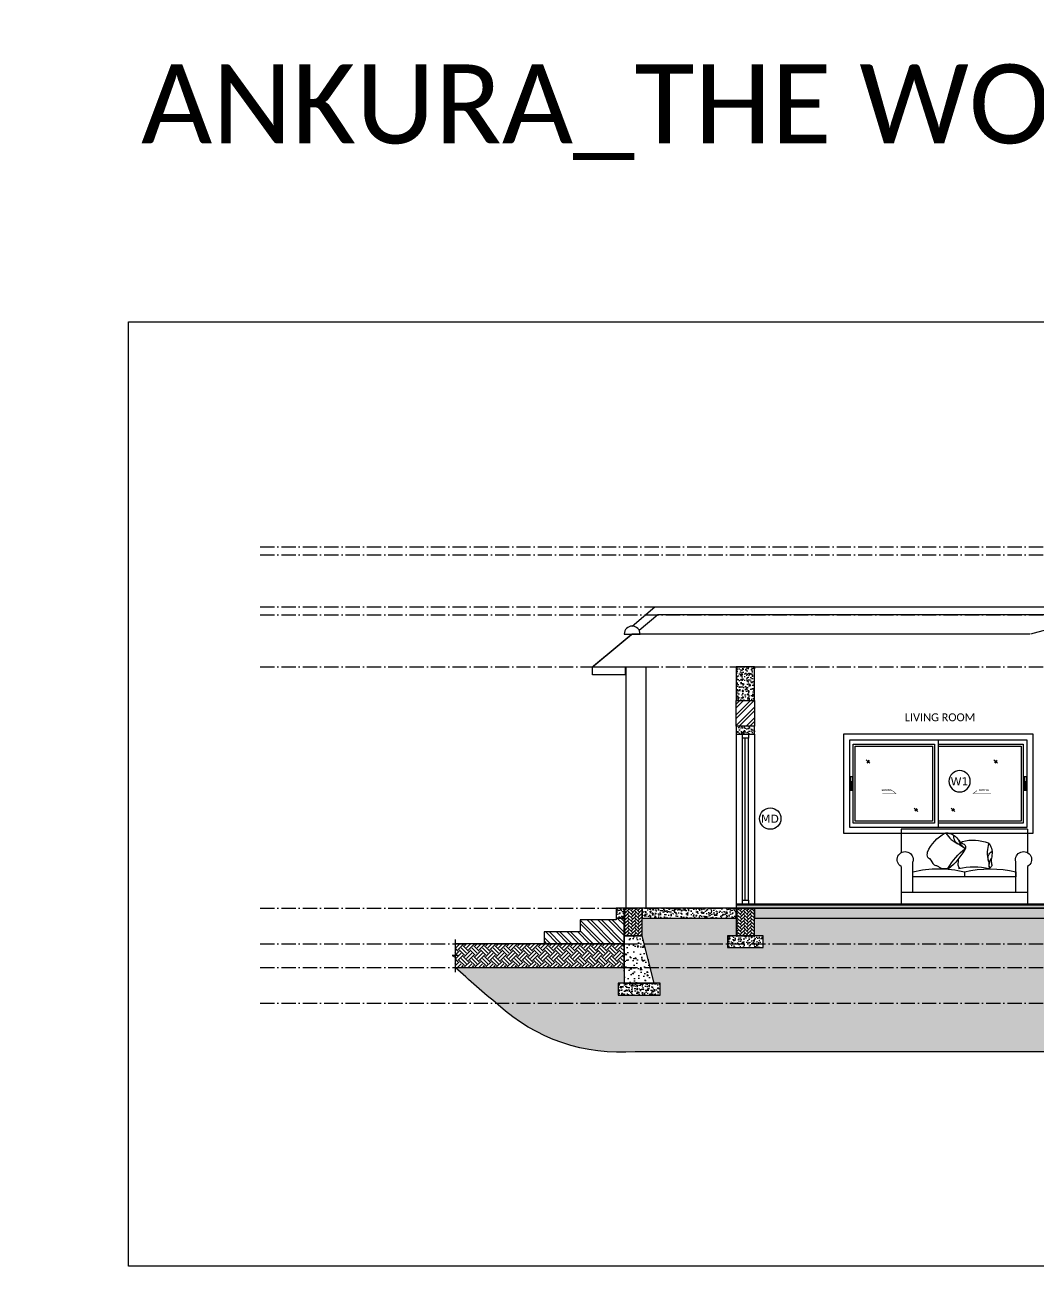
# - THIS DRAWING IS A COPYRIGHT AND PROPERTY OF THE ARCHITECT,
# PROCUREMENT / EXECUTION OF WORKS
# Model space of a CAD drawing. Header units: millimetres. Extents: x -4760 to 87103, y -23275 to 20441.
# Drawn here: x -1310 to 11508, y -23275 to -7574 of the extents above; entities that cross this region are included whole.
import ezdxf
from ezdxf.enums import TextEntityAlignment as Align
from ezdxf.xclip import XClip

# ---------------------------------------------------------------- set-up
doc = ezdxf.new("R2010")
doc.units = ezdxf.units.MM
doc.header["$LTSCALE"] = 150
doc.header["$XCLIPFRAME"] = 0
doc.linetypes.add('ACAD_ISO10W100', pattern=[18, 12, -3, 0, -3])
doc.linetypes.add('HIDDEN', pattern=[0])
for name, color, linetype in [('ad-Door', 11, 'Continuous'), ('ad-Elevation 10', 8, 'Continuous'), ('ad-Elevation 12', 251, 'Continuous'), ('ad-Grid', 8, 'ACAD_ISO10W100'), ('ad-Lawn', 65, 'Continuous'), ('ad-Slab', 3, 'Continuous'), ('ad-Text main', 7, 'Continuous'), ('ad-Text Main_Door&window Label', 7, 'Continuous'), ('ad-Tile', 120, 'Continuous'), ('ad-Wall', 240, 'Continuous'), ('ad-Wall hatch', 8, 'Continuous')]:
    doc.layers.add(name, color=color, linetype=linetype)
doc.layers.add('ad-Ridge', color=7, linetype='Continuous', true_color=0xa56752)
doc.layers.add('ad-Secondary Roof', color=6, linetype='Continuous', true_color=0xff00ff)
doc.styles.add('6 U T S R N_Typical Floor Plan$0$3BHK-E(NB)$0$grid_text', font='verdana.ttf', dxfattribs={"width": 0.9})
doc.styles.get("Standard").update_dxf_attribs({"font": 'calibril.ttf'})

# ---------------------------------------------------------------- blocks, each defined once
blk = doc.blocks.new('zw$38DE')
at = {"layer": 'ad-Grid', "ltscale": 0.1}
for points in [[(-27431.1, 4570), (0, 4570)], [(-27431.1, 4470), (-2459.8, 4470), (-2319.6, 4127), (0, 4127)], [(-27431.1, 3810), (0, 3810)], [(-27431.1, 3710), (-2459.8, 3710), (-2319.6, 3367), (0, 3367)], [(-27431.1, 3050), (0, 3050)], [(-27431.1, 0), (0, 0)], [(-27431.1, -450), (0, -450)], [(-27431.1, -750), (-2459.8, -750), (-2319.6, -1093), (0, -1093)], [(-27431.1, -1200), (-2459.8, -1200), (-2319.6, -1543), (0, -1543)]]:
    blk.add_lwpolyline(points, dxfattribs=at)
blk = doc.blocks.new('zw$66E4')
blk.add_lwpolyline([(0, 0), (250, 0), (250, 3050), (0, 3050)], close=True)
blk = doc.blocks.new('zw$373C')
for p, q in [((50, 77), (50, 950)), ((50, 950), (140, 950)), ((1195, 950), (2795, 950)), ((1195, 950), (1195, 651)), ((2795, 950), (2795, 651)), ((196, 899), (214, 533)), ((1195, 477), (1195, 0)), ((2795, 477), (2795, 0)), ((2795, 476), (2795, 0)), ((1343, 410), (1343, 347)), ((1343, 347), (2647, 347)), ((1995, 410), (1995, 347)), ((137, 55), (74, 54)), ((124, 55), (124, 0)), ((124, 0), (202, 0)), ((209, 48), (202, 0)), ((682, 48), (689, 0)), ((689, 0), (766, 0)), ((766, 48), (766, 0)), ((1195, 147), (2795, 147)), ((1195, 0), (2795, 0))]:
    blk.add_line(p, q)
blk.add_lwpolyline([(126, 380), (126, 477, -0.414214), (182, 533), (755, 533, -0.414214), (811, 477), (811, 380, -0.414214), (778, 347), (160, 347, -0.414214)], format="xyb", close=True)
for points in [[(800, 355), (800, 48), (137, 48)], [(800, 220), (834, 220), (834, 55), (800, 55)]]:
    blk.add_lwpolyline(points)
for points in [[(137, 48), (137, 355, -0.445779)], [(811, 420), (811, 420, -0.414214), (834, 398), (834, 243, -0.409316), (812, 220), (800, 220)]]:
    blk.add_lwpolyline(points, format="xyb")
for centre, radius, start, end in [((140, 894), 56.2, 5.7106, 90), ((1246, 564), 101, 344.3862, 239.7657), ((2744, 564), 101, 300.2343, 195.6138), ((1669, -1055), 1501, 77.4624, 102.5674), ((2321, -931), 1380, 76.3172, 103.653), ((73, 77), 23.4, 180, 270.5565)]:
    blk.add_arc(centre, radius, start, end)
at = {"linetype": 'Continuous'}
for centre, radius, start, end in [((1884, 303, 343), 508, 74.3829, 111.9767), ((1939, 650, 343), 164, 52.7695, 60.2454), ((2219, 859, 343), 45, 61.3924, 113.2188), ((1997, 452, 343), 508, 23.7986, 61.3924), ((1711, 733, 343), 45, 111.9767, 163.8031), ((2736, 1113, 343), 858, 208.4934, 231.1155), ((2300, 630, 343), 164, 346.1804, 9.6612), ((1874, -385, 343), 858, 76.9593, 103.0407)]:
    blk.add_arc(centre, radius, start, end, dxfattribs=at)
at = {"ltscale": 3}
for centre, radius, start, end in [((1892, 864, 343), 183, 299.4203, 342.7126), ((2021, 855, 343), 108, 291.4614, 8.0497), ((1588, 578, 343), 108, 342.0456, 58.634), ((1459, 24, 343), 858, 29.8342, 52.4564), ((1499, 483, 343), 183, 350.0046, 33.2969)]:
    blk.add_arc(centre, radius, start, end, dxfattribs=at)
at = {"linetype": 'Continuous'}
for points in [[(2221, 904, 343), (2145, 880, 343), (2076, 821, 343), (2033, 777, 343), (1990, 750, 343), (1982, 704, 343)], [(1678, 763, 343), (1648, 689, 343), (1650, 598, 343), (1656, 537, 343), (1650, 486, 343), (1680, 451, 343)]]:
    blk.add_spline(points, degree=3, dxfattribs=at)
at = {"ltscale": 3}
for points in [[(2228, 900, 343), (2163, 818, 343), (2059, 753, 343), (1982, 704, 343)], [(1685, 766, 343), (1707, 664, 343), (1691, 542, 343), (1680, 451, 343)]]:
    blk.add_spline(points, degree=3, dxfattribs=at)
for points in [[(1343, 147), (1343, 210), (1343, 340), (1343, 470), (1343, 537)], [(2647, 147), (2647, 210), (2647, 340), (2647, 470), (2647, 537)]]:
    blk.add_open_spline(points, degree=3, knots=[0, 0, 0, 0, 186.676094, 389.792527, 389.792527, 389.792527, 389.792527])
at = {"linetype": 'Continuous'}
for points, knots in [([(2073, 569, 343), (2071, 544, 343), (2085, 503, 343), (2069, 468, 343), (2058, 453, 343)], [214.332348, 214.332348, 214.332348, 214.332348, 289.238615, 341.466319, 341.466319, 341.466319, 341.466319]), ([(2459, 590, 343), (2459, 590, 343), (2408, 568, 343), (2400, 496, 343), (2330, 487, 343), (2308, 463, 343), (2296, 451, 343), (2203, 451, 343)], [27.786417, 27.786417, 27.786417, 27.786417, 60.334214, 153.42843, 198.910048, 250.027656, 346.777867, 346.777867, 346.777867, 346.777867])]:
    blk.add_open_spline(points, degree=3, knots=knots, dxfattribs=at)
blk = doc.blocks.new('6 U T S R N_Typical Floor Plan$0$ad_Window Tag')
blk.add_circle((0, 0), 150)
at = {"style": '6 U T S R N_Typical Floor Plan$0$3BHK-E(NB)$0$grid_text', "width": 0.9}
blk.add_attdef('D1', text='', height=125, dxfattribs=at).set_placement((0, 0), align=Align.MIDDLE_CENTER)
blk = doc.blocks.new('A$C21625DEA')
at = {"layer": 'ad-Wall hatch'}
for p, q in [((0, 0), (46, 40)), ((4, 20), (21, 35)), ((21, 1), (37, 16))]:
    blk.add_line(p, q, dxfattribs=at)
blk = doc.blocks.new('zw$D5F7')
at = {"layer": 'ad-Elevation 12', "linetype": 'HIDDEN', "ltscale": 300}
blk.add_lwpolyline([(32, 170), (0, 170), (0, 0), (32, 0)], close=True, dxfattribs=at)
at = {"layer": 'ad-Elevation 12'}
blk.add_lwpolyline([(24, 109), (8, 109), (8, 12), (24, 12)], close=True, dxfattribs=at)
blk = doc.blocks.new('zw$B63F')
at = {"layer": 'ad-Elevation 12'}
for points in [[(2400, 1250), (0, 1250), (0, 0), (2400, 0)], [(2325, 1175), (75, 1175), (75, 75), (2325, 75)], [(125, 1125), (1150, 1125), (1150, 125), (125, 125)], [(150, 1100), (1125, 1100), (1125, 150), (150, 150)]]:
    blk.add_lwpolyline(points, close=True, dxfattribs=at)
for points in [[(1200, 1175), (1200, 75)], [(1200, 1125), (2275, 1125), (2275, 125), (1200, 125)], [(1200, 1100), (2250, 1100), (2250, 150), (1200, 150)]]:
    blk.add_lwpolyline(points, dxfattribs=at)
at = {"layer": 'ad-Elevation 12', "const_width": 6.39, "elevation": 0}
for points in [[(619, 536), (663, 500), (494, 500)], [(1689, 536), (1642, 500), (1866, 500)]]:
    blk.add_lwpolyline(points, dxfattribs=at)
for p in [(84, 540), (2284, 540)]:
    blk.add_blockref('zw$D5F7', p)
at = {"layer": 'ad-Elevation 10', "xscale": -1}
for p in [(335, 884, 0), (1948, 884), (941, 274, 0), (1408, 274)]:
    blk.add_blockref('A$C21625DEA', p, dxfattribs=at)
at = {"layer": 'ad-Text Main_Door&window Label'}
ref = blk.add_blockref('6 U T S R N_Typical Floor Plan$0$ad_Window Tag', (1470, 655), dxfattribs=dict(at, xscale=-0.9, yscale=0.9, zscale=0.9))
ref.add_attrib('D1', 'W1', dxfattribs={"height": 101.2, "rotation": 360, "style": '6 U T S R N_Typical Floor Plan$0$3BHK-E(NB)$0$grid_text'}).set_placement((1469, 653), align=Align.MIDDLE_CENTER)
at = {"layer": 'ad-Text Main_Door&window Label', "linetype": 'Continuous', "char_height": 25, "width": 146.47, "attachment_point": 5}
for insert in [(547, 543, 0), (1776, 543, 0)]:
    blk.add_mtext('SLIDING', dxfattribs=dict(at, insert=insert))
blk = doc.blocks.new('zw$487C')
at = {"layer": 'ad-Wall hatch', "transparency": 33554687}
h = blk.add_hatch(dxfattribs=at)
h.set_pattern_fill('AR-CONC', color=256, scale=0.5)
h.set_pattern_definition([(50, (0, -125), (91.092, -7.97), [9.525, -104.775]), (355, (0, -125), (-17.622, 95.528), [7.62, -83.82]), (100.451, (7.59, -125.66), (73.47, 87.559), [8.095, -89.045]), (46.184, (0, -99.6), (135.54, -21.021), [14.287, -157.162]), (96.636, (11.3, -101.35), (118.702, 123.713), [12.143, -133.568]), (351.184, (0, -99.6), (118.702, 123.713), [11.43, -125.73]), (21, (12.7, -105.95), (75.807, -51.133), [9.525, -104.775]), (326, (12.7, -105.95), (30.901, 92.094), [7.62, -83.82]), (71.451, (19.02, -110.21), (106.708, 40.961), [8.095, -89.045]), (37.5, (0, -125), (1.5443, 42.2775), [0, -82.804, 0, -85.09, 0, -84.1375]), (7.5, (0, -125), (33.41, 50.0903), [0, -48.514, 0, -80.899, 0, -32.0675]), (327.5, (-28.32, -125), (67.7953, -2.8644), [0, -31.75, 0, -99.06, 0, -131.445]), (317.5, (-41.02, -125), (74.0646, 12.713), [0, -41.275, 0, -65.786, 0, -93.345])])
h.paths.add_polyline_path([(0, 425), (230, 425), (230, 0), (0, 0)])
at = {"layer": 'ad-Slab'}
blk.add_lwpolyline([(0, 425), (230, 425), (230, 0), (0, 0)], close=True, dxfattribs=at)
blk = doc.blocks.new('A$Cffb43f85')
at = {"layer": 'ad-Wall hatch', "transparency": 33554687}
h = blk.add_hatch(dxfattribs=at)
h.set_pattern_fill('AR-CONC', color=256, scale=0.5)
h.paths.add_polyline_path([(0, 100), (230, 100), (230, 0), (0, 0)])
at = {"layer": 'ad-Slab'}
blk.add_lwpolyline([(0, 100), (230, 100), (230, 0), (0, 0)], close=True, dxfattribs=at)
blk = doc.blocks.new('A$Cfeef1894')
at = {"layer": 'ad-Elevation 10'}
h = blk.add_hatch(dxfattribs=at)
h.set_pattern_fill('AR-SAND', color=256)
h.set_pattern_definition([(37.5, (-6207.884, -6809.993), (-1.60003, 48.94132), [0, -38.608, 0, -43.18, 0, -41.275]), (7.5, (-6207.884, -6809.99), (44.95233, 71.6825), [0, -20.828, 0, -34.798, 0, -13.335]), (327.5, (-6239.126, -6809.993), (79.09924, 0.14372), [0, -12.7, 0, -45.72, 0, -59.69]), (317.5, (-6239.126, -6809.99), (76.35565, 22.29293), [0, -6.35, 0, -29.972, 0, -34.29])])
h.paths.add_polyline_path([(-5835, 42), (-10715, 42), (-10715, 0), (-5835, 0)])
at = {"layer": 'ad-Tile'}
h = blk.add_hatch(dxfattribs=at)
h.set_pattern_fill('_USER', color=256, scale=25, angle=90, pattern_type=0)
h.set_pattern_definition([(90, (-6207.884, -6809.993), (-25, 2e-15), [])])
h.paths.add_polyline_path([(-5835, 50), (-10715, 50), (-10715, 42), (-5835, 42)])
at = {"layer": 'ad-Wall hatch', "transparency": 33554687}
h = blk.add_hatch(dxfattribs=at)
h.set_pattern_fill('ANSI32', color=256, scale=10)
h.set_pattern_definition([(45, (-230, 2450), (-67.3519, 67.3519), []), (45, (-185.1, 2450), (-67.3519, 67.3519), [])])
h.paths.add_polyline_path([(-10485, 2300), (-10715, 2300), (-10715, 2625), (-10485, 2625)])
at = {"layer": 'ad-Door', "elevation": 0}
for points in [[(-10563, 2200), (-10563, 2150), (-10638, 2150), (-10638, 2200)], [(-10563, 100), (-10563, 50), (-10638, 50), (-10638, 100)]]:
    blk.add_lwpolyline(points, close=True, dxfattribs=at)
for points in [[(-10638, 100), (-10638, 2150)], [(-10603, 100), (-10603, 2150)], [(-10563, 100), (-10563, 2150)]]:
    blk.add_lwpolyline(points, dxfattribs=at)
at = {"layer": 'ad-Elevation 10', "ltscale": 5, "elevation": 0}
for points in [[(-10715, 2200), (-10715, 50)], [(-10485, 2200), (-10485, 50)]]:
    blk.add_lwpolyline(points, dxfattribs=at)
at = {"layer": 'ad-Elevation 10'}
blk.add_lwpolyline([(-5835, 42), (-10715, 42), (-10715, 0), (-5835, 0)], close=True, dxfattribs=at)
at = {"layer": 'ad-Tile'}
blk.add_lwpolyline([(-5835, 50), (-10715, 50), (-10715, 42), (-5835, 42)], close=True, dxfattribs=at)
at = {"layer": 'ad-Wall', "elevation": 0}
blk.add_lwpolyline([(-10485, 2300), (-10715, 2300), (-10715, 2625), (-10485, 2625)], close=True, dxfattribs=at)
at = {"layer": 'ad-Elevation 10', "xscale": -1}
for name, p in [('zw$66E4', (-11860, 0, 0)), ('zw$373C', (-5835, 50))]:
    blk.add_blockref(name, p, dxfattribs=at)
at = {"layer": 'ad-Elevation 12', "rotation": 359.9999999999999}
blk.add_blockref('zw$B63F', (-9360, 950, 0), dxfattribs=at)
at = {"layer": 'ad-Slab', "xscale": -1}
for name, p in [('zw$487C', (-10485, 2625, 0)), ('A$Cffb43f85', (-10485, 2200, 0))]:
    blk.add_blockref(name, p, dxfattribs=at)
at = {"layer": 'ad-Text Main_Door&window Label'}
ref = blk.add_blockref('6 U T S R N_Typical Floor Plan$0$ad_Window Tag', (-10286, 1133, 0), dxfattribs=dict(at, xscale=0.9, yscale=0.9, zscale=0.9))
ref.add_attrib('D1', 'MD', dxfattribs={"height": 101.2, "rotation": 360, "style": '6 U T S R N_Typical Floor Plan$0$3BHK-E(NB)$0$grid_text'}).set_placement((-10290, 1131, 0), align=Align.MIDDLE_CENTER)
at = {"layer": 'ad-Text main', "insert": (-8139, 2413, 0), "char_height": 100, "width": 878.94, "attachment_point": 5, "bg_fill": 2}
blk.add_mtext('LIVING ROOM', dxfattribs=at)
blk = doc.blocks.new('zw$AF79')
at = {"layer": 'ad-Wall hatch', "transparency": 33554687}
h = blk.add_hatch(dxfattribs=at)
h.set_pattern_fill('AR-HBONE', color=256, scale=0.3)
h.set_pattern_definition([(45, (-5e-12, -350), (1e-14, 43.1052), [91.44, -30.48]), (135, (21.553, -328.447), (2e-14, 43.1052), [91.44, -30.48])])
h.paths.add_polyline_path([(0, 0), (230, 0), (230, -350), (0, -350)])
at = {"layer": 'ad-Slab'}
blk.add_lwpolyline([(0, 0), (230, 0), (230, -350), (0, -350), (0, 0)], dxfattribs=at)
blk = doc.blocks.new('zw$E4F9')
at = {"layer": 'ad-Wall hatch', "transparency": 33554687}
h = blk.add_hatch(dxfattribs=at)
h.set_pattern_fill('AR-CONC', color=256, scale=0.5)
h.set_pattern_definition([(50, (-110, -500), (91.092, -7.97), [9.525, -104.775]), (355, (-110, -500), (-17.622, 95.528), [7.62, -83.82]), (100.451, (-102.41, -500.66), (73.47, 87.559), [8.095, -89.045]), (46.184, (-110, -474.6), (135.54, -21.02), [14.287, -157.162]), (96.636, (-98.7, -476.35), (118.702, 123.713), [12.143, -133.568]), (351.184, (-110, -474.6), (118.7, 123.713), [11.43, -125.73]), (21, (-97.3, -480.95), (75.807, -51.133), [9.525, -104.775]), (326, (-97.3, -480.95), (30.901, 92.094), [7.62, -83.82]), (71.451, (-90.98, -485.21), (106.708, 40.961), [8.095, -89.045]), (37.5, (-110, -500), (1.5443, 42.2775), [0, -82.804, 0, -85.09, 0, -84.1375]), (7.5, (-110, -500), (33.41, 50.0903), [0, -48.514, 0, -80.899, 0, -32.0675]), (327.5, (-138.32, -500), (67.7953, -2.8644), [0, -31.75, 0, -99.06, 0, -131.445]), (317.5, (-151.02, -500), (74.0646, 12.713), [0, -41.275, 0, -65.786, 0, -93.345])])
h.paths.add_polyline_path([(-110, -350), (340, -350), (340, -500), (-110, -500)])
at = {"layer": 'ad-Slab'}
blk.add_lwpolyline([(-110, -350), (340, -350), (340, -500), (-110, -500)], close=True, dxfattribs=at)
blk.add_blockref('zw$AF79', (0, 0), dxfattribs=at)
blk = doc.blocks.new('zw$5A5B')
at = {"layer": 'ad-Wall hatch', "transparency": 33554687}
h = blk.add_hatch(dxfattribs=at)
h.set_pattern_fill('AR-CONC', color=256, angle=360)
h.set_pattern_definition([(50, (-150, -950), (182.185, -15.94), [19.05, -209.55]), (355, (-150, -950), (-35.243, 191.057), [15.24, -167.64]), (100.451, (-134.82, -951.33), (146.94, 175.118), [16.19, -178.09]), (46.184, (-150, -899.2), (271.08, -42.04), [28.575, -314.325]), (96.636, (-127.4, -902.7), (237.4, 247.43), [24.285, -267.136]), (351.184, (-150, -899.2), (237.4, 247.43), [22.86, -251.46]), (21, (-124.6, -911.9), (151.614, -102.265), [19.05, -209.55]), (326, (-124.6, -911.9), (61.8, 184.19), [15.24, -167.64]), (71.45, (-111.97, -920.42), (213.416, 81.923), [16.19, -178.09]), (37.5, (-150, -950), (3.0886, 84.555), [0, -165.608, 0, -170.18, 0, -168.275]), (7.5, (-150, -950), (66.82, 100.18), [0, -97.028, 0, -161.798, 0, -64.135]), (327.5, (-206.64, -950), (135.5906, -5.729), [0, -63.5, 0, -198.12, 0, -262.89]), (317.5, (-232.04, -950), (148.13, 25.426), [0, -82.55, 0, -131.572, 0, -186.69])])
h.paths.add_polyline_path([(0, -350), (230, -350), (230, -950), (-150, -950)])
h = blk.add_hatch(dxfattribs=at)
h.set_pattern_fill('AR-CONC', color=256, scale=0.5, angle=360)
h.set_pattern_definition([(50, (-59428.06, 1542.97), (91.09233, -7.96954), [9.525, -104.775]), (355, (-59428.06, 1542.97), (-17.62171, 95.52842), [7.62, -83.82029]), (100.45144, (-59420.47, 1542.305), (73.47062, 87.55888), [8.095, -89.04512]), (46.1842, (-59428.06, 1568.37), (135.53952, -21.02116), [14.2875, -157.1625]), (96.63556, (-59416.76, 1566.62), (118.70207, 123.71306), [12.1425, -133.5678]), (351.18415, (-59428.06, 1568.37), (118.70207, 123.71306), [11.42998, -125.72987]), (21, (-59415.36, 1562.02), (75.8072, -51.1326), [9.525, -104.775]), (326, (-59415.36, 1562.02), (30.90101, 92.09398), [7.62, -83.82]), (71.45144, (-59409.04, 1557.76), (106.70821, 40.96138), [8.095, -89.04497]), (37.5, (-59428.057, 1542.97), (1.544302, 42.27752), [0, -82.804, 0, -85.09, 0, -84.1375]), (7.5, (-59428.057, 1542.97), (33.40983, 50.090287), [0, -48.514, 0, -80.899, 0, -32.0675]), (327.5, (-59456.378, 1542.97), (67.795298, -2.864372), [0, -31.75, 0, -99.06, 0, -131.445]), (317.5, (-59469.08, 1542.97), (74.06459, 12.713246), [0, -41.275, 0, -65.786, 0, -93.345])])
h.paths.add_polyline_path([(305, -1100), (-225, -1100), (-225, -950), (305, -950)])
at = {"layer": 'ad-Slab'}
for points in [[(0, -350), (230, -350), (230, -950), (-150, -950)], [(305, -1100), (-225, -1100), (-225, -950), (305, -950)]]:
    blk.add_lwpolyline(points, close=True, dxfattribs=at)
blk.add_blockref('zw$AF79', (0, 0), dxfattribs=at)
blk = doc.blocks.new('A$C5610da00')
at = {"layer": 'ad-Elevation 10', "transparency": 33554559}
h = blk.add_hatch(dxfattribs=at)
h.set_pattern_fill('EARTH', color=256, scale=25, angle=45)
h.set_pattern_definition([(45, (-16959.63, 31014.2), (9e-14, 224.5064), [158.75, -158.75]), (45, (-17001.73, 31056.29), (9e-14, 224.5064), [158.75, -158.75]), (45, (-17043.82, 31098.38), (9e-14, 224.5064), [158.75, -158.75]), (135, (-17043.82, 31126.45), (-224.5064, 9e-14), [158.75, -158.75]), (135, (-17001.73, 31168.54), (-224.5064, 9e-14), [158.75, -158.75]), (135, (-16959.63, 31210.64), (-224.5064, 9e-14), [158.75, -158.75])])
edge = h.paths.add_edge_path()
edge.add_line((1190, -350), (1190, -125))
edge.add_line((1190, -125), (0, -125))
edge.add_line((0, -125), (0, -350))
edge.add_line((0, -350), (110, -350))
edge.add_line((110, -350), (110, -500))
edge.add_line((110, -500), (-340, -500))
edge.add_line((-340, -500), (-340, -350))
edge.add_line((-340, -350), (-230, -350))
edge.add_line((-230, -350), (-230, -125))
edge.add_line((-230, -125), (-4880, -125))
edge.add_line((-4880, -125), (-4880, -350))
edge.add_line((-4880, -350), (-4770, -350))
edge.add_line((-4770, -350), (-4770, -500))
edge.add_line((-4770, -500), (-5220, -500))
edge.add_line((-5220, -500), (-5220, -350))
edge.add_line((-5220, -350), (-5110, -350))
edge.add_line((-5110, -350), (-5110, -125))
edge.add_line((-5110, -125), (-7525, -125))
edge.add_line((-7525, -125), (-7525, -350))
edge.add_line((-7525, -350), (-7415, -350))
edge.add_line((-7415, -350), (-7415, -500))
edge.add_line((-7415, -500), (-7865, -500))
edge.add_line((-7865, -500), (-7865, -350))
edge.add_line((-7865, -350), (-7755, -350))
edge.add_line((-7755, -350), (-7755, -125))
edge.add_line((-7755, -125), (-11890, -125))
edge.add_line((-11890, -125), (-11890, -350))
edge.add_line((-11890, -350), (-11740, -950))
edge.add_line((-11740, -950), (-11665, -950))
edge.add_line((-11665, -950), (-11665, -1100))
edge.add_line((-11665, -1100), (-12195, -1100))
edge.add_line((-12195, -1100), (-12195, -950))
edge.add_line((-12195, -950), (-12120, -950))
edge.add_line((-12120, -950), (-12120, -750))
edge.add_line((-12120, -750), (-13191, -750))
edge.add_arc((-12120, -503), 1098, 192.9831, 229.3833)
edge.add_arc((-11406, 501), 2329, 232.1325, 264.6824)
edge.add_line((-11622, -1817), (1278, -1817))
edge.add_arc((1462, 473), 2297, 265.4057, 312.4048)
edge.add_arc((-7579, 11520), 16570, 309.7264, 312.2245)
edge.add_line((3557, -750), (1420, -750))
edge.add_line((1420, -750), (1420, -950))
edge.add_line((1420, -950), (1495, -950))
edge.add_line((1495, -950), (1495, -1100))
edge.add_line((1495, -1100), (965, -1100))
edge.add_line((965, -1100), (965, -950))
edge.add_line((965, -950), (1040, -950))
edge.add_line((1040, -950), (1190, -350))
at = {"layer": 'ad-Lawn', "transparency": 33554559}
h = blk.add_hatch(dxfattribs=at)
h.set_pattern_fill('EARTH', color=256, scale=15, angle=45)
h.set_pattern_definition([(45, (1540, -750), (7e-14, 134.704), [95.25, -95.25]), (45, (1514.74, -724.74), (7e-14, 134.704), [95.25, -95.25]), (45, (1489.49, -699.49), (7e-14, 134.704), [95.25, -95.25]), (135, (1489.49, -682.65), (-134.704, 7e-14), [95.25, -95.25]), (135, (1514.74, -657.39), (-134.704, 7e-14), [95.25, -95.25]), (135, (1540, -632.13), (-134.704, 7e-14), [95.25, -95.25])])
h.paths.add_polyline_path([(1420, -450), (3557, -450), (3557, -750), (1420, -750)])
at = {"layer": 'ad-Wall hatch', "transparency": 33554687}
h = blk.add_hatch(dxfattribs=at)
h.set_pattern_fill('AR-CONC', color=256, scale=0.5)
h.set_pattern_definition([(50, (-9598.18, -125), (91.09233, -7.96954), [9.525, -104.775]), (355, (-9598.18, -125), (-17.6217, 95.5284), [7.62, -83.8203]), (100.4514, (-9590.59, -125.66), (73.4706, 87.5589), [8.095, -89.0451]), (46.1842, (-9598.18, -99.6), (135.5395, -21.0212), [14.2875, -157.1625]), (96.6356, (-9586.89, -101.35), (118.702, 123.713), [12.1425, -133.5678]), (351.1842, (-9598.18, -99.6), (118.702, 123.713), [11.43, -125.7299]), (21, (-9585.48, -105.95), (75.8072, -51.1326), [9.525, -104.775]), (326, (-9585.48, -105.95), (30.901, 92.094), [7.62, -83.82]), (71.4514, (-9579.17, -110.21), (106.7082, 40.9614), [8.095, -89.045]), (37.5, (-9598.183, -125), (1.5443, 42.27752), [0, -82.804, 0, -85.09, 0, -84.1375]), (7.5, (-9598.183, -125), (33.40983, 50.09029), [0, -48.514, 0, -80.899, 0, -32.0675]), (327.5, (-9626.504, -125), (67.7953, -2.86437), [0, -31.75, 0, -99.06, 0, -131.445]), (317.5, (-9639.204, -125), (74.0646, 12.71325), [0, -41.275, 0, -65.786, 0, -93.345])])
h.paths.add_polyline_path([(-4880, 0), (-230, 0), (-230, -125), (-4880, -125)])
h = blk.add_hatch(dxfattribs=at)
h.set_pattern_fill('AR-CONC', color=256, scale=0.5)
h.set_pattern_definition([(50, (-11880, -125), (91.09233, -7.96954), [9.525, -104.775]), (355, (-11880, -125), (-17.6217, 95.5284), [7.62, -83.8203]), (100.45144, (-11872.41, -125.66), (73.4706, 87.5589), [8.095, -89.0451]), (46.1842, (-11880, -99.6), (135.5395, -21.0212), [14.2875, -157.1625]), (96.6356, (-11868.7, -101.35), (118.7021, 123.713), [12.1425, -133.5678]), (351.1842, (-11880, -99.6), (118.702, 123.713), [11.43, -125.7299]), (21, (-11867.3, -105.95), (75.8072, -51.1326), [9.525, -104.775]), (326, (-11867.3, -105.95), (30.901, 92.094), [7.62, -83.82]), (71.45145, (-11860.98, -110.21), (106.7082, 40.9614), [8.095, -89.045]), (37.5, (-11880, -125), (1.5443, 42.27752), [0, -82.804, 0, -85.09, 0, -84.1375]), (7.5, (-11880, -125), (33.40983, 50.09029), [0, -48.514, 0, -80.899, 0, -32.0675]), (327.5, (-11908.32, -125), (67.7953, -2.86437), [0, -31.75, 0, -99.06, 0, -131.445]), (317.5, (-11921.02, -125), (74.0646, 12.71325), [0, -41.275, 0, -65.786, 0, -93.345])])
h.paths.add_polyline_path([(0, 0), (1190, 0), (1190, -125), (0, -125)])
h = blk.add_hatch(dxfattribs=at)
h.set_pattern_fill('AR-CONC', color=256, scale=0.5)
h.set_pattern_definition([(50, (-10450, -125), (91.09233, -7.96954), [9.525, -104.775]), (355, (-10450, -125), (-17.6217, 95.5284), [7.62, -83.8203]), (100.45144, (-10442.41, -125.66), (73.4706, 87.5589), [8.095, -89.0451]), (46.1842, (-10450, -99.6), (135.5395, -21.0212), [14.2875, -157.1625]), (96.6356, (-10438.7, -101.35), (118.702, 123.713), [12.1425, -133.5678]), (351.1842, (-10450, -99.6), (118.702, 123.713), [11.43, -125.7299]), (21, (-10437.3, -105.95), (75.8072, -51.1326), [9.525, -104.775]), (326, (-10437.3, -105.95), (30.901, 92.094), [7.62, -83.82]), (71.45145, (-10430.98, -110.21), (106.7082, 40.9614), [8.095, -89.045]), (37.5, (-10450, -125), (1.5443, 42.27752), [0, -82.804, 0, -85.09, 0, -84.1375]), (7.5, (-10450, -125), (33.40983, 50.09029), [0, -48.514, 0, -80.899, 0, -32.0675]), (327.5, (-10478.32, -125), (67.7953, -2.86437), [0, -31.75, 0, -99.06, 0, -131.445]), (317.5, (-10491.02, -125), (74.0646, 12.71325), [0, -41.275, 0, -65.786, 0, -93.345])])
h.paths.add_polyline_path([(1420, 0), (1520, 0), (1520, -125), (1420, -125)])
h = blk.add_hatch(dxfattribs=at)
h.set_pattern_fill('ANSI32', color=256, scale=10)
h.set_pattern_definition([(45, (3826.82, -600), (-67.352, 67.352), []), (45, (3871.72, -600), (-67.352, 67.352), [])])
h.paths.add_polyline_path([(1420, -125), (1520, -125), (1520, -150), (1975, -150), (1975, -300), (2430, -300), (2430, -450), (1420, -450)])
at = {"layer": 'ad-Elevation 10'}
blk.add_lwpolyline([(-11622, -1817), (1278, -1817, 0.207996), (3012, -1224, 0.010901), (3557, -750), (1420, -750), (1420, -950), (1495, -950), (1495, -1100), (965, -1100), (965, -950), (1040, -950), (1190, -350), (1190, -350), (1190, -125), (0, -125), (0, -350), (110, -350), (110, -500), (-340, -500), (-340, -350), (-230, -350), (-230, -125), (-4880, -125)], format="xyb", dxfattribs=at)
blk.add_lwpolyline([(3557, -397), (3557, -582), (3519, -600), (3595, -600), (3557, -619), (3557, -809)], dxfattribs=at)
at = {"layer": 'ad-Lawn'}
blk.add_lwpolyline([(1420, -450), (3557, -450), (3557, -750), (1420, -750)], close=True, dxfattribs=at)
at = {"layer": 'ad-Slab'}
for points in [[(-4880, 0), (-230, 0), (-230, -125), (-4880, -125)], [(0, 0), (1190, 0), (1190, -125), (0, -125)], [(1420, 0), (1520, 0), (1520, -125), (1420, -125)]]:
    blk.add_lwpolyline(points, close=True, dxfattribs=at)
at = {"layer": 'ad-Wall'}
blk.add_lwpolyline([(1420, -125), (1520, -125), (1520, -150), (1975, -150), (1975, -300), (2430, -300), (2430, -450), (1420, -450)], close=True, dxfattribs=at)
for name, p in [('zw$E4F9', (-230, 0)), ('zw$5A5B', (1190, 0))]:
    blk.add_blockref(name, p)
blk = doc.blocks.new('zw$70DB')
at = {"layer": 'ad-Elevation 10'}
blk.add_lwpolyline([(5890, 620), (5128, 417)], dxfattribs=at)
at = {"layer": 'ad-Elevation 10', "color": 8}
blk.add_lwpolyline([(-415, 0), (0, 0), (0, -100), (-415, -100)], close=True, dxfattribs=at)
at = {"layer": 'ad-Ridge'}
blk.add_lwpolyline([(87, 517), (374, 760), (6025, 760), (5635, 660), (411, 660), (176, 462)], dxfattribs=at)
blk.add_lwpolyline([(-13, 417), (187, 417, 1)], format="xyb", close=True, dxfattribs=at)
at = {"layer": 'ad-Secondary Roof', "const_width": 20}
blk.add_lwpolyline([(5120, 417), (87, 417), (-415, 0), (0, 0)], dxfattribs=at)

msp = doc.modelspace()

# ---------------------------------------------------------------- linework, layer by layer
msp.add_lwpolyline([(0, -11329), (29034, -11329), (29034, -23275), (0, -23275)], close=True)

# ---------------------------------------------------------------- block references
ref = msp.add_blockref('zw$38DE', (26055, -18746))
XClip(ref).set_block_clipping_path([(-24388.2934201569, -2140.6281090205), (349.01197073, 5188.3683916222)])

# ---------------------------------------------------------------- texts
at = {"layer": 'ad-Text main', "insert": (15971, -8679), "char_height": 1000, "width": 33562.12, "attachment_point": 5, "bg_fill": 2}
msp.add_mtext('ANKURA_THE WOODS 1625 EAST VILLA SECTIONS', dxfattribs=at)

# ---------------------------------------------------------------- next in the draw order: block references
msp.add_blockref('A$Cfeef1894', (18405, -18746, 0))

# ---------------------------------------------------------------- next in the draw order: block references
msp.add_blockref('zw$70DB', (6285, -15696))
at = {"xscale": -1}
msp.add_blockref('A$C5610da00', (7690, -18746, 0), dxfattribs=at)

doc.saveas('drawing.dxf')
